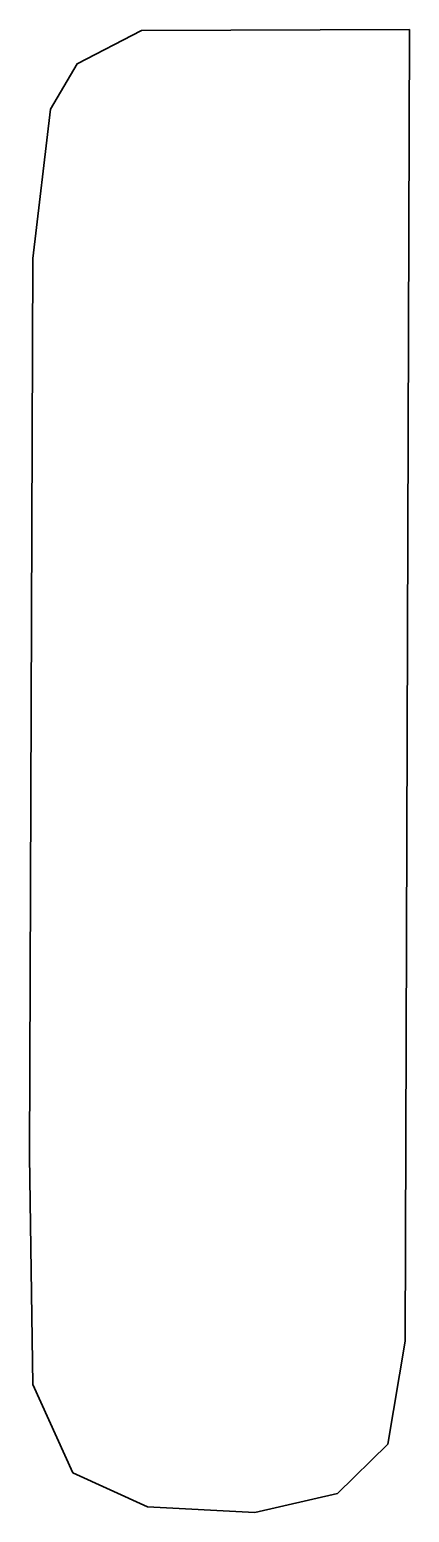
# Model space of a CAD drawing. Extents: x 0 to 824, y -3216 to -2.
import ezdxf

# ---------------------------------------------------------------- set-up
doc = ezdxf.new("R2010")
doc.units = 0
doc.linetypes.add('Solid', pattern=[0])

msp = doc.modelspace()

# ---------------------------------------------------------------- linework, layer by layer
at = {"color": 0, "linetype": 'Solid', "lineweight": 35}
msp.add_lwpolyline([(815, -2845), (777, -3068), (668, -3175), (489, -3216), (256, -3204), (94, -3130), (7, -2939), (0, -2444), (7, -498), (45, -174), (103, -76), (243, -4), (824, -2), (815, -2845)], close=True, dxfattribs=at)

doc.saveas('drawing.dxf')
